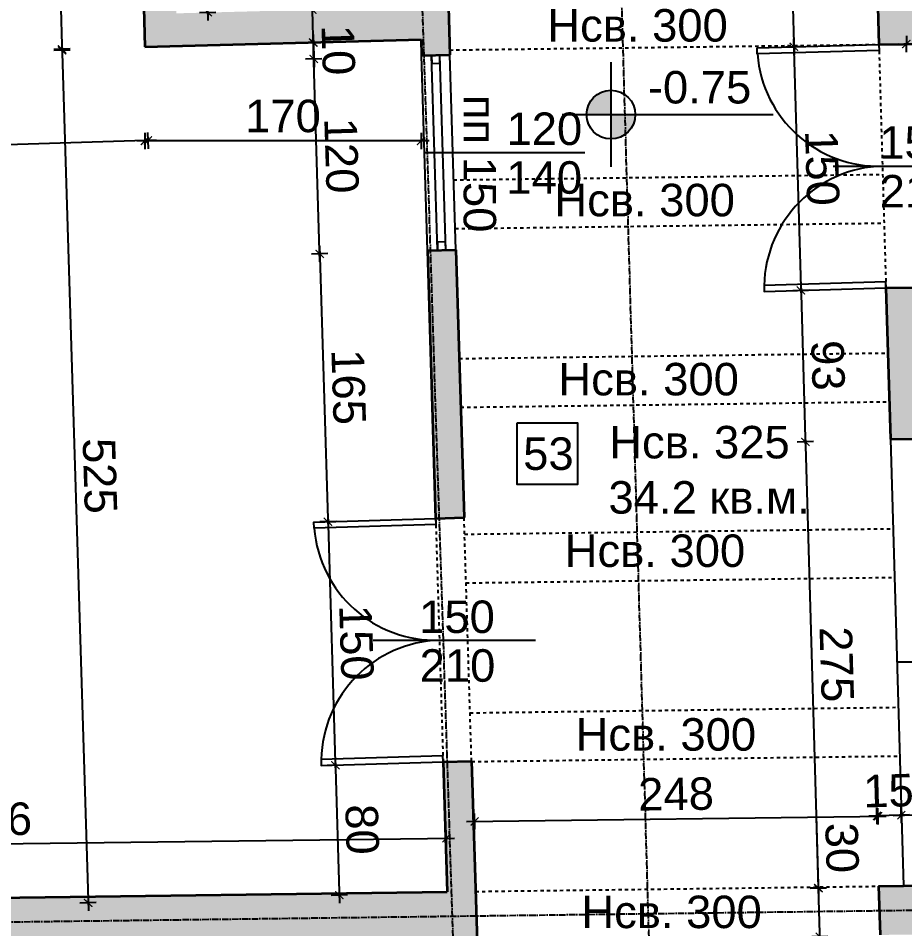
# Model space of a CAD drawing. Header units: inches. Extents: x -72385 to 39588, y -6525 to 66685.
# Drawn here: x -41360 to -40814, y 21169 to 21729 of the extents above; entities that cross this region are included whole.
import ezdxf

# ---------------------------------------------------------------- set-up
doc = ezdxf.new("R2010")
doc.units = ezdxf.units.IN
doc.header["$MEASUREMENT"] = 0
doc.linetypes.add('DashDot', pattern=[0.6, 0.4, -0.1, 0, -0.1])
doc.linetypes.add('Hidden', pattern=[0.4, 0.2, -0.2])
for name, color, linetype, lineweight in [('Врати', 251, 'Continuous', 25), ('Изгледни линии', 253, 'Continuous', 25), ('Линия на разрез', 252, 'DashDot', 25), ('Надписи Hсв', 252, 'Continuous', 25), ('Надписи врати', 252, 'Continuous', 25), ('Надписи коти външни', 252, 'Continuous', 25), ('Надписи коти вътрешни', 252, 'Continuous', 25), ('Надписи нива', 252, 'Continuous', 25), ('Надписи номера на пом.', 252, 'Continuous', 25), ('Надписи площ', 252, 'Continuous', 25), ('Надписи прозорци', 252, 'Continuous', 25), ('Оси', 252, 'DashDot', 25), ('Прозорци', 251, 'Continuous', 25), ('Пунктир', 253, 'Hidden', 25), ('Разрезни линии', 7, 'Continuous', 35), ('Щрих стени', 254, 'Continuous', 25)]:
    doc.layers.add(name, color=color, linetype=linetype, lineweight=lineweight)
doc.styles.add('Arial Regular', font='arial.ttf')
doc.styles.get("Standard").update_dxf_attribs({"font": 'arial.ttf'})
doc.dimstyles.new('Annotative', dxfattribs={"dimscale": 0, "dimtxt": 20, "dimasz": 5, "dimexe": 5, "dimexo": 5, "dimgap": 5, "dimtad": 1, "dimdec": 0, "dimzin": 0, "dimdsep": 46, "dimtxsty": 'Standard', "dimblk": 'ARCHTICK', "dimcen": 5, "dimdle": 5, "dimadec": 0, "dimazin": 0, "dimtfac": 1, "dimtdec": 0, "dimtofl": 0, "dimtmove": 0, "dimatfit": 3, "dimldrblk": 'ARCHTICK', "dimfxl": 5, "dimfxlon": 1, "dimtolj": 1, "dimtzin": 0, "dimarcsym": 1})

# ---------------------------------------------------------------- blocks, each defined once
blk = doc.blocks.new('_ArchTick')
at = {"color": 0, "linetype": 'ByBlock', "const_width": 0.15}
blk.add_lwpolyline([(-0.5, -0.5), (0.5, 0.5)], dxfattribs=at)
blk = doc.blocks.new('*D3339')
at = {"layer": 'Defpoints', "color": 0, "ltscale": 50, "transparency": 16777216}
for p in [(-41095.96, 21224.49), (-41095.53, 21191.43), (-41651.89, 21184.21)]:
    blk.add_point(p, dxfattribs=at)
at = {"layer": 'Надписи коти вътрешни', "color": 0, "lineweight": -2, "ltscale": 50, "transparency": 16777216}
for p, q in [((-41095.89, 21219.49), (-41096.02, 21229.49)), ((-41657.31, 21217.2), (-41090.96, 21224.56)), ((-41652.25, 21212.27), (-41652.38, 21222.27))]:
    blk.add_line(p, q, dxfattribs=at)
at = {"layer": 'Надписи коти вътрешни', "color": 0, "lineweight": -2, "ltscale": 50, "transparency": 16777216, "xscale": 5, "yscale": 5, "zscale": 5}
for p, rotation in [((-41095.96, 21224.49), 0.7436119474248583), ((-41652.32, 21217.27), 180.7436119474248)]:
    blk.add_blockref('_ArchTick', p, dxfattribs=dict(at, rotation=rotation))
at = {"layer": 'Надписи коти вътрешни', "color": 0, "ltscale": 50, "transparency": 16777216, "insert": (-41374.33, 21236.09), "char_height": 20, "attachment_point": 5, "rotation": 0.7436}
blk.add_mtext('\\A1;556', dxfattribs=at)
blk = doc.blocks.new('*D3353')
at = {"layer": 'Defpoints', "color": 0, "ltscale": 50, "transparency": 16777216}
for p in [(-41267.04, 21892.15), (-41242.87, 21732.81), (-41262.14, 21732.22)]:
    blk.add_point(p, dxfattribs=at)
at = {"layer": 'Надписи коти вътрешни', "color": 0, "lineweight": -2, "ltscale": 50, "transparency": 16777216}
for p, q in [((-41247.92, 21897.73), (-41242.72, 21727.81)), ((-41252.76, 21892.58), (-41242.77, 21892.89)), ((-41247.87, 21732.66), (-41237.88, 21732.96))]:
    blk.add_line(p, q, dxfattribs=at)
at = {"layer": 'Надписи коти вътрешни', "color": 0, "lineweight": -2, "ltscale": 50, "transparency": 16777216, "xscale": 5, "yscale": 5, "zscale": 5}
for p, rotation in [((-41247.77, 21892.74), 91.75261156203739), ((-41242.87, 21732.81), 271.7526115620374)]:
    blk.add_blockref('_ArchTick', p, dxfattribs=dict(at, rotation=rotation))
at = {"layer": 'Надписи коти вътрешни', "color": 0, "ltscale": 50, "transparency": 16777216, "insert": (-41230.12, 21813.24), "char_height": 20, "attachment_point": 5, "rotation": 271.7526}
blk.add_mtext('\\A1;160', dxfattribs=at)
blk = doc.blocks.new('*D3354')
at = {"layer": 'Defpoints', "color": 0, "ltscale": 50, "transparency": 16777216}
for p in [(-41111.58, 21716.17), (-41111.28, 21706.18), (-41177.6, 21704.15)]:
    blk.add_point(p, dxfattribs=at)
at = {"layer": 'Надписи коти вътрешни', "color": 0, "lineweight": -2, "ltscale": 50, "transparency": 16777216}
for p, q in [((-41178.06, 21719.14), (-41177.45, 21699.15)), ((-41172.91, 21714.29), (-41182.91, 21713.99)), ((-41172.61, 21704.3), (-41182.6, 21703.99))]:
    blk.add_line(p, q, dxfattribs=at)
at = {"layer": 'Надписи коти вътрешни', "color": 0, "lineweight": -2, "ltscale": 50, "transparency": 16777216, "xscale": 5, "yscale": 5, "zscale": 5}
for p, rotation in [((-41177.91, 21714.14), 91.75261156203655), ((-41177.6, 21704.15), 271.7526115620366)]:
    blk.add_blockref('_ArchTick', p, dxfattribs=dict(at, rotation=rotation))
at = {"layer": 'Надписи коти вътрешни', "color": 0, "ltscale": 50, "transparency": 16777216, "insert": (-41162.55, 21709.61), "char_height": 20, "attachment_point": 5, "rotation": 271.7526}
blk.add_mtext('\\A1;10', dxfattribs=at)
blk = doc.blocks.new('*D3355')
at = {"layer": 'Defpoints', "color": 0, "ltscale": 50, "transparency": 16777216}
for p in [(-41111.28, 21706.18), (-41177.6, 21704.15), (-41107.61, 21586.23)]:
    blk.add_point(p, dxfattribs=at)
at = {"layer": 'Надписи коти вътрешни', "color": 0, "lineweight": -2, "ltscale": 50, "transparency": 16777216}
for p, q in [((-41173.78, 21579.2), (-41177.76, 21709.14)), ((-41172.61, 21704.3), (-41182.6, 21703.99)), ((-41168.94, 21584.35), (-41178.93, 21584.05))]:
    blk.add_line(p, q, dxfattribs=at)
at = {"layer": 'Надписи коти вътрешни', "color": 0, "lineweight": -2, "ltscale": 50, "transparency": 16777216, "xscale": 5, "yscale": 5, "zscale": 5}
for p, rotation in [((-41177.6, 21704.15), 91.75261156203389), ((-41173.93, 21584.2), 271.7526115620339)]:
    blk.add_blockref('_ArchTick', p, dxfattribs=dict(at, rotation=rotation))
at = {"layer": 'Надписи коти вътрешни', "color": 0, "ltscale": 50, "transparency": 16777216, "insert": (-41160.57, 21644.64), "char_height": 20, "attachment_point": 5, "rotation": 271.7526}
blk.add_mtext('\\A1;120', dxfattribs=at)
blk = doc.blocks.new('*D3356')
at = {"layer": 'Defpoints', "color": 0, "ltscale": 50, "transparency": 16777216}
for p in [(-41107.61, 21586.23), (-41168.89, 21419.28), (-41102.56, 21421.31)]:
    blk.add_point(p, dxfattribs=at)
at = {"layer": 'Надписи коти вътрешни', "color": 0, "lineweight": -2, "ltscale": 50, "transparency": 16777216}
for p, q in [((-41174.09, 21589.2), (-41168.74, 21414.28)), ((-41168.94, 21584.35), (-41178.93, 21584.05)), ((-41163.89, 21419.43), (-41173.89, 21419.12))]:
    blk.add_line(p, q, dxfattribs=at)
at = {"layer": 'Надписи коти вътрешни', "color": 0, "lineweight": -2, "ltscale": 50, "transparency": 16777216, "xscale": 5, "yscale": 5, "zscale": 5}
for p, rotation in [((-41173.93, 21584.2), 91.75261156203864), ((-41168.89, 21419.28), 271.7526115620386)]:
    blk.add_blockref('_ArchTick', p, dxfattribs=dict(at, rotation=rotation))
at = {"layer": 'Надписи коти вътрешни', "color": 0, "ltscale": 50, "transparency": 16777216, "insert": (-41156.21, 21502.2), "char_height": 20, "attachment_point": 5, "rotation": 271.7526}
blk.add_mtext('\\A1;165', dxfattribs=at)
blk = doc.blocks.new('*D3357')
at = {"layer": 'Defpoints', "color": 0, "ltscale": 50, "transparency": 16777216}
for p in [(-41102.56, 21421.31), (-41164.3, 21269.35), (-41097.97, 21271.37)]:
    blk.add_point(p, dxfattribs=at)
at = {"layer": 'Надписи коти вътрешни', "color": 0, "lineweight": -2, "ltscale": 50, "transparency": 16777216}
for p, q in [((-41169.04, 21424.27), (-41164.15, 21264.35)), ((-41163.89, 21419.43), (-41173.89, 21419.12)), ((-41159.3, 21269.5), (-41169.3, 21269.19))]:
    blk.add_line(p, q, dxfattribs=at)
at = {"layer": 'Надписи коти вътрешни', "color": 0, "lineweight": -2, "ltscale": 50, "transparency": 16777216, "xscale": 5, "yscale": 5, "zscale": 5}
for p, rotation in [((-41168.89, 21419.28), 91.75259149973542), ((-41164.3, 21269.35), 271.7525914997354)]:
    blk.add_blockref('_ArchTick', p, dxfattribs=dict(at, rotation=rotation))
at = {"layer": 'Надписи коти вътрешни', "color": 0, "ltscale": 50, "transparency": 16777216, "insert": (-41151.39, 21344.78), "char_height": 20, "attachment_point": 5, "rotation": 271.7526}
blk.add_mtext('\\A1;150', dxfattribs=at)
blk = doc.blocks.new('*D3358')
at = {"layer": 'Defpoints', "color": 0, "ltscale": 50, "transparency": 16777216}
for p in [(-41097.97, 21271.37), (-41161.85, 21189.4), (-41095.53, 21191.43)]:
    blk.add_point(p, dxfattribs=at)
at = {"layer": 'Надписи коти вътрешни', "color": 0, "lineweight": -2, "ltscale": 50, "transparency": 16777216}
for p, q in [((-41164.45, 21274.34), (-41161.7, 21184.4)), ((-41159.3, 21269.5), (-41169.3, 21269.19)), ((-41156.86, 21189.55), (-41166.85, 21189.25))]:
    blk.add_line(p, q, dxfattribs=at)
at = {"layer": 'Надписи коти вътрешни', "color": 0, "lineweight": -2, "ltscale": 50, "transparency": 16777216, "xscale": 5, "yscale": 5, "zscale": 5}
for p, rotation in [((-41164.3, 21269.35), 91.75261156203986), ((-41161.85, 21189.4), 271.7526115620398)]:
    blk.add_blockref('_ArchTick', p, dxfattribs=dict(at, rotation=rotation))
at = {"layer": 'Надписи коти вътрешни', "color": 0, "ltscale": 50, "transparency": 16777216, "insert": (-41147.87, 21229.84), "char_height": 20, "attachment_point": 5, "rotation": 271.7526}
blk.add_mtext('\\A1;80', dxfattribs=at)
blk = doc.blocks.new('*D4647')
at = {"layer": 'Defpoints', "color": 0, "ltscale": 50, "transparency": 16777216}
for p in [(-41111.58, 21716.17), (-41095.53, 21191.43), (-41316.52, 21184.67)]:
    blk.add_point(p, dxfattribs=at)
at = {"layer": 'Надписи коти вътрешни', "color": 0, "lineweight": -2, "ltscale": 50, "transparency": 16777216}
for p, q in [((-41332.73, 21714.41), (-41316.36, 21179.67)), ((-41327.57, 21709.56), (-41337.57, 21709.26)), ((-41311.52, 21184.82), (-41321.51, 21184.52))]:
    blk.add_line(p, q, dxfattribs=at)
at = {"layer": 'Надписи коти вътрешни', "color": 0, "lineweight": -2, "ltscale": 50, "transparency": 16777216, "xscale": 5, "yscale": 5, "zscale": 5}
for p, rotation in [((-41332.57, 21709.41), 91.75261156203813), ((-41316.52, 21184.67), 271.7526115620381)]:
    blk.add_blockref('_ArchTick', p, dxfattribs=dict(at, rotation=rotation))
at = {"layer": 'Надписи коти вътрешни', "color": 0, "ltscale": 50, "transparency": 16777216, "insert": (-41309.34, 21447.5), "char_height": 20, "attachment_point": 5, "rotation": 271.7526}
blk.add_mtext('\\A1;525', dxfattribs=at)
blk = doc.blocks.new('*D4649')
at = {"layer": 'Defpoints', "color": 0, "ltscale": 50, "transparency": 16777216}
for p in [(-41111.58, 21716.17), (-41281.53, 21711.7), (-41281.53, 21653.7)]:
    blk.add_point(p, dxfattribs=at)
at = {"layer": 'Надписи коти вътрешни', "color": 0, "lineweight": -2, "ltscale": 50, "transparency": 16777216}
for p, q in [((-41281.53, 21658.7), (-41281.53, 21648.7)), ((-41111.58, 21658.7), (-41111.58, 21648.7)), ((-41106.58, 21653.7), (-41286.53, 21653.7))]:
    blk.add_line(p, q, dxfattribs=at)
at = {"layer": 'Надписи коти вътрешни', "color": 0, "lineweight": -2, "ltscale": 50, "transparency": 16777216, "xscale": 5, "yscale": 5, "zscale": 5, "rotation": 180}
blk.add_blockref('_ArchTick', (-41281.53, 21653.7), dxfattribs=at)
at = {"layer": 'Надписи коти вътрешни', "color": 0, "lineweight": -2, "ltscale": 50, "transparency": 16777216, "xscale": 5, "yscale": 5, "zscale": 5}
blk.add_blockref('_ArchTick', (-41111.58, 21653.7), dxfattribs=at)
at = {"layer": 'Надписи коти вътрешни', "color": 0, "ltscale": 50, "transparency": 16777216, "insert": (-41196.55, 21668.91), "char_height": 20, "attachment_point": 5}
blk.add_mtext('\\A1;170', dxfattribs=at)
blk = doc.blocks.new('*D4650')
at = {"layer": 'Defpoints', "color": 0, "ltscale": 50, "transparency": 16777216}
for p in [(-41281.53, 21711.7), (-41697.98, 21698.69), (-41696.17, 21640.9)]:
    blk.add_point(p, dxfattribs=at)
at = {"layer": 'Надписи коти вътрешни', "color": 0, "lineweight": -2, "ltscale": 50, "transparency": 16777216}
for p, q in [((-41279.88, 21658.91), (-41279.56, 21648.92)), ((-41274.72, 21654.07), (-41701.17, 21640.75)), ((-41696.33, 21645.9), (-41696.02, 21635.9))]:
    blk.add_line(p, q, dxfattribs=at)
at = {"layer": 'Надписи коти вътрешни', "color": 0, "lineweight": -2, "ltscale": 50, "transparency": 16777216, "xscale": 5, "yscale": 5, "zscale": 5}
for p, rotation in [((-41279.72, 21653.92), 1.789901559213094), ((-41696.17, 21640.9), 181.7899015592131)]:
    blk.add_blockref('_ArchTick', p, dxfattribs=dict(at, rotation=rotation))
at = {"layer": 'Надписи коти вътрешни', "color": 0, "ltscale": 50, "transparency": 16777216, "insert": (-41488.42, 21662.44), "char_height": 20, "attachment_point": 5, "rotation": 1.7899}
blk.add_mtext('\\A1;417', dxfattribs=at)
blk = doc.blocks.new('*D4651')
at = {"layer": 'Defpoints', "color": 0, "ltscale": 50, "transparency": 16777216}
for p in [(-41291.31, 22031.56), (-41332.59, 21710.14), (-41281.53, 21711.7)]:
    blk.add_point(p, dxfattribs=at)
at = {"layer": 'Надписи коти вътрешни', "color": 0, "lineweight": -2, "ltscale": 50, "transparency": 16777216}
for p, q in [((-41337.38, 22030.15), (-41347.38, 22029.84)), ((-41342.53, 22034.99), (-41332.44, 21705.14)), ((-41327.6, 21710.29), (-41337.59, 21709.99))]:
    blk.add_line(p, q, dxfattribs=at)
at = {"layer": 'Надписи коти вътрешни', "color": 0, "lineweight": -2, "ltscale": 50, "transparency": 16777216, "xscale": 5, "yscale": 5, "zscale": 5}
for p, rotation in [((-41342.38, 22029.99), 91.752611562036), ((-41332.59, 21710.14), 271.752611562036)]:
    blk.add_blockref('_ArchTick', p, dxfattribs=dict(at, rotation=rotation))
at = {"layer": 'Надписи коти вътрешни', "color": 0, "ltscale": 50, "transparency": 16777216, "insert": (-41322.28, 21870.53), "char_height": 20, "attachment_point": 5, "rotation": 271.7526}
blk.add_mtext('\\A1;320', dxfattribs=at)
blk = doc.blocks.new('*D3368')
at = {"layer": 'Defpoints', "color": 0, "ltscale": 50, "transparency": 16777216}
for p in [(-40829.63, 21194.88), (-40866.93, 21193.79), (-40828.75, 21164.89)]:
    blk.add_point(p, dxfattribs=at)
at = {"layer": 'Надписи коти вътрешни', "color": 0, "lineweight": -2, "ltscale": 50, "transparency": 16777216}
for p, q in [((-40866.93, 21193.79), (-40868.2, 21237.34)), ((-40861.93, 21193.94), (-40871.93, 21193.65)), ((-40865.91, 21158.8), (-40866.93, 21193.79)), ((-40861.06, 21163.95), (-40871.06, 21163.66))]:
    blk.add_line(p, q, dxfattribs=at)
at = {"layer": 'Надписи коти вътрешни', "color": 0, "lineweight": -2, "ltscale": 50, "transparency": 16777216, "xscale": 5, "yscale": 5, "zscale": 5}
for p, rotation in [((-40866.93, 21193.79), 91.67051908137334), ((-40866.06, 21163.8), 271.6705190813734)]:
    blk.add_blockref('_ArchTick', p, dxfattribs=dict(at, rotation=rotation))
at = {"layer": 'Надписи коти вътрешни', "color": 0, "ltscale": 50, "transparency": 16777216, "insert": (-40852.43, 21218.51), "char_height": 20, "attachment_point": 5, "rotation": 271.6705}
blk.add_mtext('\\A1;30', dxfattribs=at)
blk = doc.blocks.new('*D3369')
at = {"layer": 'Defpoints', "color": 0, "ltscale": 50, "transparency": 16777216}
for p in [(-40822.62, 21470), (-40814.61, 21195.08), (-40866.93, 21193.55)]:
    blk.add_point(p, dxfattribs=at)
at = {"layer": 'Надписи коти вътрешни', "color": 0, "lineweight": -2, "ltscale": 50, "transparency": 16777216}
for p, q in [((-40875.09, 21473.47), (-40866.78, 21188.55)), ((-40869.94, 21468.62), (-40879.94, 21468.32)), ((-40861.93, 21193.7), (-40871.92, 21193.41))]:
    blk.add_line(p, q, dxfattribs=at)
at = {"layer": 'Надписи коти вътрешни', "color": 0, "lineweight": -2, "ltscale": 50, "transparency": 16777216, "xscale": 5, "yscale": 5, "zscale": 5}
for p, rotation in [((-40874.94, 21468.47), 91.66996077964218), ((-40866.93, 21193.55), 271.6699607796422)]:
    blk.add_blockref('_ArchTick', p, dxfattribs=dict(at, rotation=rotation))
at = {"layer": 'Надписи коти вътрешни', "color": 0, "ltscale": 50, "transparency": 16777216, "insert": (-40855.73, 21331.45), "char_height": 20, "attachment_point": 5, "rotation": 271.67}
blk.add_mtext('\\A1;275', dxfattribs=at)
blk = doc.blocks.new('*D3370')
at = {"layer": 'Defpoints', "color": 0, "ltscale": 50, "transparency": 16777216}
for p in [(-40825.34, 21563.18), (-40822.62, 21470), (-40874.94, 21468.47)]:
    blk.add_point(p, dxfattribs=at)
at = {"layer": 'Надписи коти вътрешни', "color": 0, "lineweight": -2, "ltscale": 50, "transparency": 16777216}
for p, q in [((-40877.8, 21566.65), (-40874.8, 21463.47)), ((-40872.66, 21561.8), (-40882.66, 21561.5)), ((-40869.94, 21468.62), (-40879.94, 21468.32))]:
    blk.add_line(p, q, dxfattribs=at)
at = {"layer": 'Надписи коти вътрешни', "color": 0, "lineweight": -2, "ltscale": 50, "transparency": 16777216, "xscale": 5, "yscale": 5, "zscale": 5}
for p, rotation in [((-40877.66, 21561.65), 91.66996077964035), ((-40874.94, 21468.47), 271.6699607796403)]:
    blk.add_blockref('_ArchTick', p, dxfattribs=dict(at, rotation=rotation))
at = {"layer": 'Надписи коти вътрешни', "color": 0, "ltscale": 50, "transparency": 16777216, "insert": (-40861.09, 21515.5), "char_height": 20, "attachment_point": 5, "rotation": 271.67}
blk.add_mtext('\\A1;93', dxfattribs=at)
blk = doc.blocks.new('*D3371')
at = {"layer": 'Defpoints', "color": 0, "ltscale": 50, "transparency": 16777216}
for p in [(-40829.71, 21713.13), (-40877.66, 21561.65), (-40825.34, 21563.18)]:
    blk.add_point(p, dxfattribs=at)
at = {"layer": 'Надписи коти вътрешни', "color": 0, "lineweight": -2, "ltscale": 50, "transparency": 16777216}
for p, q in [((-40882.18, 21716.6), (-40877.51, 21556.65)), ((-40877.03, 21711.75), (-40887.03, 21711.46)), ((-40872.66, 21561.8), (-40882.66, 21561.5))]:
    blk.add_line(p, q, dxfattribs=at)
at = {"layer": 'Надписи коти вътрешни', "color": 0, "lineweight": -2, "ltscale": 50, "transparency": 16777216, "xscale": 5, "yscale": 5, "zscale": 5}
for p, rotation in [((-40882.03, 21711.61), 91.6699607796459), ((-40877.66, 21561.65), 271.6699607796459)]:
    blk.add_blockref('_ArchTick', p, dxfattribs=dict(at, rotation=rotation))
at = {"layer": 'Надписи коти вътрешни', "color": 0, "ltscale": 50, "transparency": 16777216, "insert": (-40864.64, 21637.07), "char_height": 20, "attachment_point": 5, "rotation": 271.67}
blk.add_mtext('\\A1;150', dxfattribs=at)
blk = doc.blocks.new('*D3372')
at = {"layer": 'Defpoints', "color": 0, "ltscale": 50, "transparency": 16777216}
for p in [(-40832.62, 21813.06), (-40882.03, 21711.61), (-40829.71, 21713.13)]:
    blk.add_point(p, dxfattribs=at)
at = {"layer": 'Надписи коти вътрешни', "color": 0, "lineweight": -2, "ltscale": 50, "transparency": 16777216}
for p, q in [((-40879.94, 21811.68), (-40889.94, 21811.39)), ((-40885.09, 21816.53), (-40881.88, 21706.61)), ((-40877.03, 21711.75), (-40887.03, 21711.46))]:
    blk.add_line(p, q, dxfattribs=at)
at = {"layer": 'Надписи коти вътрешни', "color": 0, "lineweight": -2, "ltscale": 50, "transparency": 16777216, "xscale": 5, "yscale": 5, "zscale": 5}
for p, rotation in [((-40884.94, 21811.54), 91.66996077964946), ((-40882.03, 21711.61), 271.6699607796494)]:
    blk.add_blockref('_ArchTick', p, dxfattribs=dict(at, rotation=rotation))
at = {"layer": 'Надписи коти вътрешни', "color": 0, "ltscale": 50, "transparency": 16777216, "insert": (-40868.28, 21762.01), "char_height": 20, "attachment_point": 5, "rotation": 271.67}
blk.add_mtext('\\A1;100', dxfattribs=at)
blk = doc.blocks.new('*D4655')
at = {"layer": 'Defpoints', "color": 0, "ltscale": 50, "transparency": 16777216}
for p in [(-40830.89, 21238.18), (-40829.62, 21194.64), (-40814.61, 21195.08)]:
    blk.add_point(p, dxfattribs=at)
at = {"layer": 'Надписи коти вътрешни', "color": 0, "lineweight": -2, "ltscale": 50, "transparency": 16777216}
for p, q in [((-40830.74, 21233.18), (-40831.03, 21243.18)), ((-40815.73, 21233.62), (-40816.02, 21243.61)), ((-40810.88, 21238.76), (-40835.89, 21238.03))]:
    blk.add_line(p, q, dxfattribs=at)
at = {"layer": 'Надписи коти вътрешни', "color": 0, "lineweight": -2, "ltscale": 50, "transparency": 16777216, "xscale": 5, "yscale": 5, "zscale": 5}
for p, rotation in [((-40830.89, 21238.18), 181.670519081369), ((-40815.88, 21238.61), 1.670519081368998)]:
    blk.add_blockref('_ArchTick', p, dxfattribs=dict(at, rotation=rotation))
at = {"layer": 'Надписи коти вътрешни', "color": 0, "ltscale": 50, "transparency": 16777216, "insert": (-40823.83, 21253.6), "char_height": 20, "attachment_point": 5, "rotation": 1.6705}
blk.add_mtext('\\A1;15', dxfattribs=at)
blk = doc.blocks.new('*D3376')
at = {"layer": 'Defpoints', "color": 0, "ltscale": 50, "transparency": 16777216}
for p in [(-40830.18, 21237.97), (-40829.63, 21194.88), (-41078.02, 21191.66)]:
    blk.add_point(p, dxfattribs=at)
at = {"layer": 'Надписи коти вътрешни', "color": 0, "lineweight": -2, "ltscale": 50, "transparency": 16777216}
for p, q in [((-41078.52, 21229.75), (-41078.65, 21239.75)), ((-40830.12, 21232.97), (-40830.25, 21242.97)), ((-41083.58, 21234.68), (-40825.19, 21238.03))]:
    blk.add_line(p, q, dxfattribs=at)
at = {"layer": 'Надписи коти вътрешни', "color": 0, "lineweight": -2, "ltscale": 50, "transparency": 16777216, "xscale": 5, "yscale": 5, "zscale": 5}
for p, rotation in [((-40830.18, 21237.97), 0.7436119474257742), ((-41078.58, 21234.75), 180.7436119474258)]:
    blk.add_blockref('_ArchTick', p, dxfattribs=dict(at, rotation=rotation))
at = {"layer": 'Надписи коти вътрешни', "color": 0, "ltscale": 50, "transparency": 16777216, "insert": (-40954.58, 21251.57), "char_height": 20, "attachment_point": 5, "rotation": 0.7436}
blk.add_mtext('\\A1;248', dxfattribs=at)
blk = doc.blocks.new('*D6739')
at = {"layer": 'Defpoints', "color": 0, "ltscale": 10, "transparency": 16777216}
for p in [(-40807.34, 22145.81), (-40222.34, 22138.36), (-40227.84, 21705.9)]:
    blk.add_point(p, dxfattribs=at)
at = {"layer": 'Надписи коти външни', "color": 0, "lineweight": -2, "ltscale": 10, "transparency": 16777216}
for p, q in [((-40812.78, 21718.35), (-40812.91, 21708.35)), ((-40817.84, 21713.41), (-40222.84, 21705.84)), ((-40227.78, 21710.9), (-40227.91, 21700.9))]:
    blk.add_line(p, q, dxfattribs=at)
at = {"layer": 'Надписи коти външни', "color": 0, "lineweight": -2, "ltscale": 10, "transparency": 16777216, "xscale": 5, "yscale": 5, "zscale": 5}
for p, rotation in [((-40812.84, 21713.35), 179.2706286525716), ((-40227.84, 21705.9), 359.2706286525715)]:
    blk.add_blockref('_ArchTick', p, dxfattribs=dict(at, rotation=rotation))
at = {"layer": 'Надписи коти външни', "color": 0, "ltscale": 10, "transparency": 16777216, "insert": (-40520.15, 21724.83), "char_height": 20, "attachment_point": 5, "rotation": 359.2706}
blk.add_mtext('\\A1;585', dxfattribs=at)
blk = doc.blocks.new('*D7447')
at = {"layer": 'Defpoints', "color": 0, "ltscale": 10, "transparency": 16777216}
for p in [(-41187.29, 21734.19), (-41178.47, 21734.42), (-41186.77, 21714.19)]:
    blk.add_point(p, dxfattribs=at)
at = {"layer": 'Надписи коти вътрешни', "color": 0, "lineweight": -2, "ltscale": 10, "transparency": 16777216}
for p, q in [((-41178.47, 21734.42), (-41179.62, 21778.33)), ((-41182.3, 21734.32), (-41173.47, 21734.55)), ((-41177.81, 21709.43), (-41178.47, 21734.42)), ((-41181.77, 21714.33), (-41172.94, 21714.56))]:
    blk.add_line(p, q, dxfattribs=at)
at = {"layer": 'Надписи коти вътрешни', "color": 0, "lineweight": -2, "ltscale": 10, "transparency": 16777216, "xscale": 5, "yscale": 5, "zscale": 5}
for p, rotation in [((-41178.47, 21734.42), 91.50600474066563), ((-41177.94, 21714.43), 271.5060047406656)]:
    blk.add_blockref('_ArchTick', p, dxfattribs=dict(at, rotation=rotation))
at = {"layer": 'Надписи коти вътрешни', "color": 0, "ltscale": 10, "transparency": 16777216, "insert": (-41163.9, 21759.27), "char_height": 20, "attachment_point": 5, "rotation": 271.506}
blk.add_mtext('\\A1;20', dxfattribs=at)
blk = doc.blocks.new('*D7450')
at = {"layer": 'Defpoints', "color": 0, "ltscale": 10, "transparency": 16777216}
for p in [(-40780.91, 21239.63), (-40815.27, 21218.01), (-40780.31, 21219.03)]:
    blk.add_point(p, dxfattribs=at)
at = {"layer": 'Надписи коти вътрешни', "color": 0, "lineweight": -2, "ltscale": 10, "transparency": 16777216}
for p, q in [((-40820.87, 21238.47), (-40780.91, 21239.63)), ((-40815.73, 21233.62), (-40816.02, 21243.61)), ((-40780.76, 21234.64), (-40781.06, 21244.63)), ((-40780.91, 21239.63), (-40737.14, 21240.91))]:
    blk.add_line(p, q, dxfattribs=at)
at = {"layer": 'Надписи коти вътрешни', "color": 0, "lineweight": -2, "ltscale": 10, "transparency": 16777216, "xscale": 5, "yscale": 5, "zscale": 5}
for p, rotation in [((-40815.88, 21238.61), 181.6705190813729), ((-40780.91, 21239.63), 1.670519081372865)]:
    blk.add_blockref('_ArchTick', p, dxfattribs=dict(at, rotation=rotation))
at = {"layer": 'Надписи коти вътрешни', "color": 0, "ltscale": 10, "transparency": 16777216, "insert": (-40756.97, 21255.56), "char_height": 20, "attachment_point": 5, "rotation": 1.6705}
blk.add_mtext('\\A1;35', dxfattribs=at)

msp = doc.modelspace()

# ---------------------------------------------------------------- hatches: boundary and pattern name
at = {"layer": 'Надписи нива', "ltscale": 50}
h = msp.add_hatch(color=256, dxfattribs=at)
h.dxf.hatch_style = 1
h.paths.add_polyline_path([(-40994.68, 21654.89, 0.414214), (-40979.68, 21669.89), (-40994.68, 21669.89)])
h.paths.add_polyline_path([(-40994.68, 21669.89), (-40994.68, 21684.89, 0.414214), (-41009.68, 21669.89)])
at = {"layer": 'Щрих стени', "ltscale": 10}
h = msp.add_hatch(color=256, dxfattribs=at)
h.dxf.hatch_style = 1
h.paths.add_polyline_path([(-41686.58, 21814.09), (-41731.56, 21812.68), (-41730.46, 21777.7), (-41685.48, 21779.1)])
h.paths.add_polyline_path([(-41095.62, 21766.61), (-41113.11, 21766.15), (-41112.19, 21736.16), (-41262.14, 21732.22), (-41267.04, 21892.15), (-41287.03, 21891.62), (-41281.53, 21711.7), (-41111.58, 21716.17), (-41111.28, 21706.18), (-41093.78, 21706.64)])
h.paths.add_polyline_path([(-40798.75, 21851.36), (-40848.75, 21850.59), (-40847.65, 21812.87), (-40832.62, 21813.06), (-40829.71, 21713.13), (-40794.73, 21713.59)])
h = msp.add_hatch(color=256, dxfattribs=at)
h.dxf.hatch_style = 1
h.paths.add_polyline_path([(-40790.36, 21563.63), (-40825.34, 21563.18), (-40822.62, 21470), (-40787.64, 21470.45)])
h.paths.add_polyline_path([(-41090.11, 21586.69), (-41107.61, 21586.23), (-41102.56, 21421.31), (-41085.07, 21421.77)])
h.paths.add_polyline_path([(-41691.89, 21503.77), (-41721.87, 21502.83), (-41720.78, 21467.85), (-41690.79, 21468.79)])
h.paths.add_polyline_path([(-41067.38, 20843.89), (-41017.36, 20844.82), (-41016.81, 20814.83), (-41066.8, 20813.9), (-41058.6, 20393.71), (-41088.59, 20393.12), (-41090.61, 20496.23), (-41330.56, 20491.55), (-41329.89, 20457.35), (-41347.39, 20457.01), (-41348.06, 20491.21), (-41659.6, 20485.13), (-41658.11, 20403.32), (-41693.1, 20402.68), (-41695.09, 20511.94), (-41660.1, 20512.63), (-41659.92, 20502.63), (-41090.95, 20513.73), (-41096.79, 20813.34), (-41665.39, 20802.8), (-41665.2, 20792.8), (-41700.2, 20792.15), (-41700.95, 20833.22), (-41701.46, 20849.64), (-41085.42, 20861.06), (-41094.61, 21161.44), (-41710.95, 21153.44), (-41712.2, 21193.4), (-41652.21, 21194.44), (-41651.89, 21184.21), (-41095.53, 21191.43), (-41097.97, 21271.37), (-41080.48, 21271.83)])
h.paths.add_polyline_path([(-40779.62, 21195.53), (-40829.63, 21194.88), (-40828.75, 21164.89), (-40778.75, 21165.54)])

# ---------------------------------------------------------------- linework, layer by layer
at = {"layer": 'Врати', "ltscale": 50}
for points in [[(-40829.71, 21713.14), (-40829.6, 21709.39), (-40904.58, 21707.21), (-40904.68, 21710.96)], [(-40825.34, 21563.19), (-40825.45, 21566.94), (-40900.42, 21564.76), (-40900.31, 21561.01)], [(-41102.56, 21421.31), (-41102.45, 21417.56), (-41177.41, 21415.28), (-41177.53, 21419.03)], [(-41098, 21271.37), (-41098.12, 21275.12), (-41173.08, 21272.84), (-41172.97, 21269.1)]]:
    msp.add_lwpolyline(points, close=True, dxfattribs=at)
for centre, radius, start, end in [((-40829.71, 21713.14), 75.01, 184.5359, 271.67), ((-40825.34, 21563.19), 75.01, 91.67, 178.804), ((-41102.56, 21421.31), 75, 184.6068, 271.7409), ((-41098, 21271.37), 75, 91.7409, 178.8749)]:
    msp.add_arc(centre, radius, start, end, dxfattribs=at)
at = {"layer": 'Изгледни линии', "ltscale": 50}
for p, q in [((-41107.61, 21586.23), (-41111.28, 21706.18)), ((-41090.11, 21586.69), (-41093.78, 21706.64)), ((-40822.62, 21470), (-40814.61, 21195.08))]:
    msp.add_line(p, q, dxfattribs=at)
at = {"layer": 'Линия на разрез', "ltscale": 10}
msp.add_line((-40961.95, 20845.85), (-40999.92, 22148.26), dxfattribs=at)
at = {"layer": 'Надписи врати', "ltscale": 50}
for p, q in [((-40857.85, 21638.23), (-40757.85, 21638.23)), ((-41141.09, 21346.26), (-41041.09, 21346.26))]:
    msp.add_line(p, q, dxfattribs=at)
at = {"layer": 'Надписи нива', "ltscale": 50}
for p, q in [((-40994.68, 21702.21), (-40994.68, 21637.7)), ((-41024.68, 21669.89), (-40894.68, 21669.89))]:
    msp.add_line(p, q, dxfattribs=at)
msp.add_circle((-40994.68, 21669.89), 15, dxfattribs=at)
at = {"layer": 'Надписи номера на пом.', "ltscale": 50}
msp.add_lwpolyline([(-41052.54, 21479.87), (-41052.54, 21442.37), (-41015.04, 21442.37), (-41015.04, 21479.87)], close=True, dxfattribs=at)
at = {"layer": 'Надписи прозорци', "ltscale": 50}
for p, q in [((-41109.46, 21646.66), (-41010.66, 21646.66)), ((-40818.63, 21332.99), (-40690.49, 21332.99))]:
    msp.add_line(p, q, dxfattribs=at)
at = {"layer": 'Оси', "ltscale": 10}
for p, q in [((-41080.76, 20828.47), (-41124.84, 22167.35)), ((-42094.08, 21163.44), (-40294.06, 21186.84))]:
    msp.add_line(p, q, dxfattribs=at)
at = {"layer": 'Прозорци', "ltscale": 50}
for p, q in [((-41101.36, 21586.39), (-41105.03, 21706.34)), ((-41096.36, 21586.53), (-41100.03, 21706.47))]:
    msp.add_line(p, q, dxfattribs=at)
for points in [[(-41104.9, 21701.34), (-41099.9, 21701.47), (-41100.03, 21706.47), (-41105.03, 21706.34), (-41104.9, 21701.34)], [(-41101.36, 21586.39), (-41096.36, 21586.53), (-41096.49, 21591.52), (-41101.49, 21591.39), (-41101.36, 21586.39)]]:
    msp.add_lwpolyline(points, dxfattribs=at)
at = {"layer": 'Пунктир', "ltscale": 10}
for p, q in [((-41093.87, 21709.66), (-40829.71, 21713.09)), ((-40829.71, 21713.13), (-40825.34, 21563.18)), ((-41091.43, 21629.69), (-40827.38, 21633.11)), ((-41090.51, 21599.7), (-40826.5, 21603.12)), ((-41088.06, 21519.72), (-40824.17, 21523.15)), ((-41087.15, 21489.73), (-40823.3, 21493.16)), ((-41102.56, 21421.31), (-41097.97, 21271.37)), ((-41080.48, 21271.83), (-41085.07, 21421.77)), ((-41084.75, 21411.59), (-40821.02, 21415.01)), ((-41083.84, 21381.6), (-40820.14, 21385.02)), ((-41081.39, 21301.62), (-40817.81, 21305.04)), ((-41080.47, 21271.63), (-40816.94, 21275.05)), ((-41078.02, 21191.66), (-40829.63, 21194.88))]:
    msp.add_line(p, q, dxfattribs=at)
at = {"layer": 'Разрезни линии', "ltscale": 50}
for p, q in [((-41287.03, 21891.62), (-41281.53, 21711.7)), ((-40832.62, 21813.06), (-40829.71, 21713.13)), ((-41095.62, 21766.61), (-41093.78, 21706.64)), ((-41281.53, 21711.7), (-41111.58, 21716.17)), ((-41111.58, 21716.17), (-41111.28, 21706.18)), ((-40830.37, 21713.12), (-40830.37, 21713.12)), ((-40829.71, 21713.13), (-40794.73, 21713.59)), ((-41111.28, 21706.18), (-41093.78, 21706.64)), ((-41107.61, 21586.23), (-41090.11, 21586.69)), ((-41107.61, 21586.23), (-41102.56, 21421.31)), ((-41090.11, 21586.69), (-41085.07, 21421.77)), ((-40825.34, 21563.18), (-40790.36, 21563.63)), ((-40825.34, 21563.18), (-40822.62, 21470)), ((-40822.62, 21470), (-40787.64, 21470.45)), ((-41102.56, 21421.31), (-41085.07, 21421.77)), ((-41097.97, 21271.37), (-41080.48, 21271.83)), ((-41097.97, 21271.37), (-41095.53, 21191.43)), ((-41080.48, 21271.83), (-41067.38, 20843.89)), ((-40829.63, 21194.88), (-40779.62, 21195.53)), ((-40828.75, 21164.89), (-40829.63, 21194.88)), ((-41651.89, 21184.21), (-41095.53, 21191.43))]:
    msp.add_line(p, q, dxfattribs=at)

# ---------------------------------------------------------------- texts
at = {"layer": 'Надписи Hсв', "ltscale": 100, "char_height": 20, "width": 180.4891, "attachment_point": 1, "style": 'Arial Regular'}
for s, insert in [('\\pxt8;Hсв. 300', (-41033.82, 21734.83)), ('\\pxt8;Hсв. 300', (-41029.46, 21627.29)), ('\\pxt8;Hсв. 300', (-41026.99, 21517.04)), ('\\pxt8;Hсв. 325', (-40995.7, 21478.25)), ('\\pxt8;Hсв. 300', (-41023.11, 21411.43)), ('\\pxt8;Hсв. 300', (-41016.4, 21298.34)), ('\\pxt8;Hсв. 300', (-41012.87, 21189.09))]:
    msp.add_mtext(s, dxfattribs=dict(at, insert=insert))
at = {"layer": 'Надписи врати', "ltscale": 100, "char_height": 20, "width": 180.4891, "attachment_point": 1, "style": 'Arial Regular'}
for s, insert in [('150', (-40829.5, 21662.74)), ('210', (-40829.19, 21632.74)), ('150', (-41112.74, 21370.77)), ('210', (-41112.42, 21340.77))]:
    msp.add_mtext(s, dxfattribs=dict(at, insert=insert))
at = {"layer": 'Надписи нива', "ltscale": 100, "insert": (-40971.93, 21696.74), "char_height": 20, "width": 180.4891, "attachment_point": 1, "style": 'Arial Regular'}
msp.add_mtext('-0.75', dxfattribs=at)
at = {"layer": 'Надписи номера на пом.', "ltscale": 100, "insert": (-41123.39, 21471.18), "char_height": 20, "width": 180.4891, "attachment_point": 1, "style": 'Arial Regular'}
msp.add_mtext('\\pxqc;53', dxfattribs=at)
at = {"layer": 'Надписи площ', "ltscale": 100, "insert": (-40996.17, 21444.24), "char_height": 20, "width": 180.4891, "attachment_point": 1, "style": 'Arial Regular'}
msp.add_mtext('34.2 кв.м.', dxfattribs=at)
at = {"layer": 'Надписи прозорци', "ltscale": 100, "insert": (-41065.35, 21681.98), "char_height": 20, "width": 180.4891, "attachment_point": 1, "rotation": 270, "style": 'Arial Regular'}
msp.add_mtext('пп 150', dxfattribs=at)
at = {"layer": 'Надписи прозорци', "ltscale": 100, "char_height": 20, "width": 180.4891, "attachment_point": 1, "style": 'Arial Regular'}
for s, insert in [('120', (-41058.95, 21671.18)), ('140', (-41059.03, 21641.18))]:
    msp.add_mtext(s, dxfattribs=dict(at, insert=insert))

# ---------------------------------------------------------------- dimensions: what is measured, and where the dimension line sits
at = {"layer": 'Надписи коти външни', "ltscale": 10}
dim = msp.add_aligned_dim(p1=(-40807.34, 22145.81), p2=(-40222.34, 22138.36), distance=-432.5, dimstyle='Annotative', override={"dimscale": 0, "dimtix": 0, "dimtofl": 0, "dimtmove": 0, "dimatfit": 3}, dxfattribs=at)
dim.commit()
dim.dimension.update_dxf_attribs({"geometry": '*D6739', "text_midpoint": (-40520.15, 21724.83)})
at = {"layer": 'Надписи коти вътрешни', "ltscale": 50}
for p1, p2, distance, picture, middle in [((-41291.31, 22031.56), (-41281.53, 21711.7), -51.09, '*D4651', (-41322.28, 21870.53)), ((-41267.04, 21892.15), (-41262.14, 21732.22), 19.28, '*D3353', (-41230.12, 21813.24)), ((-40832.62, 21813.06), (-40829.71, 21713.13), -52.34, '*D3372', (-40868.28, 21762.01)), ((-41111.58, 21716.17), (-41095.53, 21191.43), -221.09, '*D4647', (-41309.34, 21447.5)), ((-40829.71, 21713.13), (-40825.34, 21563.18), -52.34, '*D3371', (-40864.64, 21637.07)), ((-41281.53, 21711.7), (-41697.98, 21698.69), 57.82, '*D4650', (-41488.42, 21662.44)), ((-41107.61, 21586.23), (-41111.28, 21706.18), 66.36, '*D3355', (-41160.57, 21644.64)), ((-41107.61, 21586.23), (-41102.56, 21421.31), -66.36, '*D3356', (-41156.21, 21502.2)), ((-40825.34, 21563.18), (-40822.62, 21470), -52.34, '*D3370', (-40861.09, 21515.5)), ((-40822.62, 21470), (-40814.61, 21195.08), -52.34, '*D3369', (-40855.73, 21331.45)), ((-41102.56, 21421.31), (-41097.97, 21271.37), -66.36, '*D3357', (-41151.39, 21344.78)), ((-41097.97, 21271.37), (-41095.53, 21191.43), -66.36, '*D3358', (-41147.87, 21229.84)), ((-41078.02, 21191.66), (-40829.63, 21194.88), 43.09, '*D3376', (-40954.58, 21251.57)), ((-41651.89, 21184.21), (-41095.53, 21191.43), 33.06, '*D3339', (-41374.33, 21236.09)), ((-40828.75, 21164.89), (-40829.63, 21194.88), 37.32, '*D3368', (-40852.43, 21218.51))]:
    dim = msp.add_aligned_dim(p1=p1, p2=p2, distance=distance, dimstyle='Annotative', override={"dimscale": 0, "dimtix": 0, "dimtofl": 0, "dimtmove": 0, "dimatfit": 3}, dxfattribs=at)
    dim.commit()
    dim.dimension.update_dxf_attribs({"geometry": picture, "text_midpoint": middle})
at = {"layer": 'Надписи коти вътрешни', "ltscale": 10}
for p1, p2, distance, picture, middle in [((-41186.77, 21714.19), (-41187.29, 21734.19), -8.83, '*D7447', (-41163.9, 21759.27)), ((-40815.27, 21218.01), (-40780.31, 21219.03), 20.61, '*D7450', (-40756.97, 21255.56))]:
    dim = msp.add_aligned_dim(p1=p1, p2=p2, distance=distance, dimstyle='Annotative', override={"dimscale": 0, "dimtix": 0, "dimtofl": 0, "dimtmove": 0, "dimatfit": 3}, dxfattribs=at)
    dim.commit()
    dim.dimension.update_dxf_attribs({"geometry": picture, "text_midpoint": middle})
at = {"layer": 'Надписи коти вътрешни', "ltscale": 50}
for base, p1, p2, angle, picture, middle in [((-41177.6, 21704.15), (-41111.58, 21716.17), (-41111.28, 21706.18), 271.7526, '*D3354', (-41177.76, 21709.14)), ((-40830.89, 21238.18), (-40814.61, 21195.08), (-40829.62, 21194.64), 181.6705, '*D4655', (-40823.38, 21238.4))]:
    dim = msp.add_linear_dim(base=base, p1=p1, p2=p2, angle=angle, dimstyle='Annotative', override={"dimscale": 0, "dimtix": 0, "dimtofl": 0, "dimtmove": 0, "dimatfit": 3}, dxfattribs=at)
    dim.commit()
    dim.dimension.update_dxf_attribs({"geometry": picture, "text_midpoint": middle, "dimtype": 129})
dim = msp.add_linear_dim(base=(-41281.53, 21653.7), p1=(-41111.58, 21716.17), p2=(-41281.53, 21711.7), dimstyle='Annotative', override={"dimscale": 0, "dimtix": 0, "dimtofl": 0, "dimtmove": 0, "dimatfit": 3}, dxfattribs=at)
dim.commit()
dim.dimension.update_dxf_attribs({"geometry": '*D4649', "text_midpoint": (-41196.55, 21668.91)})

doc.saveas('drawing.dxf')
